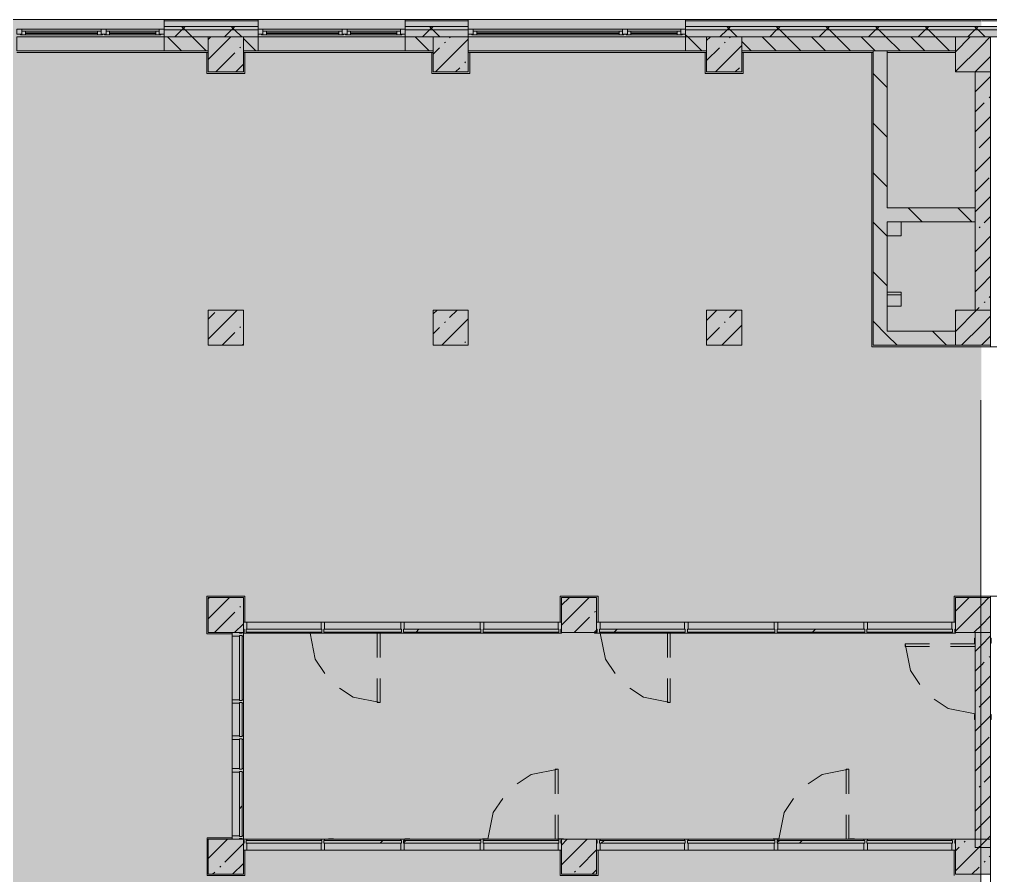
# Model space of a CAD drawing. Header units: millimetres. Extents: x -3817 to 677485, y -22715 to 103890.
# Drawn here: x 24509 to 24618.1, y -19484.7 to -19388.5 of the extents above; entities that cross this region are included whole.
import ezdxf

# ---------------------------------------------------------------- set-up
doc = ezdxf.new("R2010")
doc.units = ezdxf.units.MM
doc.layers.add('PDF _Геометрия', color=7, linetype='Continuous', true_color=0x1d1d1d)
doc.layers.add('PDF _Сплошная заливка', color=7, linetype='Continuous', true_color=0xffffff)

msp = doc.modelspace()

# ---------------------------------------------------------------- hatches: boundary and pattern name
at = {"layer": 'PDF _Сплошная заливка', "true_color": 0xd9d9d9, "transparency": 33554559}
for points in [[(24545.77, -19605.85), (24548.4, -19605.85), (24548.4, -19577.98), (24617.06, -19577.98), (24617.06, -19388.54), (24281.17, -19388.54), (24281.17, -19415.78), (24252.82, -19415.78), (24252.82, -19605.85), (24516.41, -19605.85)], [(24531.09, -19394.43), (24534.15, -19394.43), (24534.15, -19390.49), (24530.21, -19390.49), (24530.21, -19394.43)], [(24555.49, -19394.43), (24559.42, -19394.43), (24559.42, -19390.49), (24555.49, -19390.49), (24555.49, -19393.53)], [(24586.19, -19394.43), (24590.13, -19394.43), (24590.13, -19390.49), (24586.19, -19390.49), (24586.19, -19392.07)], [(24614.92, -19394.43), (24617.06, -19394.43), (24617.06, -19390.49), (24614.15, -19390.49), (24614.15, -19394.43)], [(24604.9, -19412.86), (24606.47, -19412.86), (24606.47, -19392.07), (24604.9, -19392.07), (24604.9, -19408.27)], [(24608.82, -19411.28), (24616.35, -19411.28), (24616.35, -19409.71), (24606.47, -19409.71), (24606.47, -19411.28)], [(24604.9, -19425.14), (24606.47, -19425.14), (24606.47, -19412.86), (24604.9, -19412.86), (24604.9, -19422.1)], [(24542.97, -19457.37), (24542.97, -19457.05), (24534.46, -19457.05), (24534.46, -19457.37), (24538.43, -19457.37)], [(24551.9, -19457.37), (24551.9, -19457.05), (24543.2, -19457.05), (24543.2, -19457.37), (24545.77, -19457.37)], [(24560.84, -19457.37), (24560.84, -19457.05), (24552.14, -19457.05), (24552.14, -19457.37), (24560.45, -19457.37)], [(24569.58, -19457.37), (24569.58, -19457.05), (24561.08, -19457.05), (24561.08, -19457.37), (24567.79, -19457.37)], [(24583.79, -19457.37), (24583.79, -19457.05), (24574.15, -19457.05), (24574.15, -19457.37), (24575.13, -19457.37)], [(24589.82, -19457.37), (24593.87, -19457.37), (24593.87, -19457.05), (24584.03, -19457.05), (24584.03, -19457.37)], [(24613.83, -19457.37), (24613.83, -19457.05), (24604.19, -19457.05), (24604.19, -19457.37), (24611.84, -19457.37)], [(24542.97, -19481.1), (24542.97, -19480.78), (24534.46, -19480.78), (24534.46, -19481.1), (24538.43, -19481.1)], [(24551.9, -19481.1), (24551.9, -19480.78), (24543.2, -19480.78), (24543.2, -19481.1), (24545.77, -19481.1)], [(24560.84, -19481.1), (24560.84, -19480.78), (24552.14, -19480.78), (24552.14, -19481.1), (24560.45, -19481.1)], [(24569.58, -19481.1), (24569.58, -19480.78), (24561.08, -19480.78), (24561.08, -19481.1), (24567.79, -19481.1)], [(24583.79, -19481.1), (24583.79, -19480.78), (24574.15, -19480.78), (24574.15, -19481.1), (24583.51, -19481.1)], [(24593.87, -19481.1), (24593.87, -19480.78), (24584.03, -19480.78), (24584.03, -19481.1), (24589.82, -19481.1)], [(24603.95, -19481.1), (24603.95, -19480.78), (24594.11, -19480.78), (24594.11, -19481.1), (24597.16, -19481.1)], [(24613.83, -19481.1), (24613.83, -19480.78), (24604.19, -19480.78), (24604.19, -19481.1), (24604.5, -19481.1)]]:
    msp.add_hatch(color=254, dxfattribs=at).paths.add_polyline_path(points)
h = msp.add_hatch(color=254, dxfattribs=at)
h.paths.add_polyline_path([(24616.64, -19389.71), (24617.06, -19389.71), (24617.06, -19389.31), (24583.83, -19389.31), (24583.83, -19389.71), (24615.51, -19389.71)], flags=0)
h.paths.add_polyline_path([(24552.34, -19389.71), (24559.42, -19389.71), (24559.42, -19389.31), (24552.34, -19389.31)], flags=0)
h.paths.add_polyline_path([(24499.27, -19389.71), (24508.72, -19389.71), (24508.72, -19389.31), (24499.27, -19389.31)], flags=0)
h.paths.add_polyline_path([(24525.25, -19389.71), (24535.8, -19389.71), (24535.8, -19389.31), (24525.25, -19389.31)], flags=0)
h.paths.add_polyline_path([(24472.37, -19389.71), (24479.58, -19389.71), (24479.58, -19389.31), (24446.12, -19389.31), (24446.12, -19389.71), (24457.69, -19389.71)], flags=0)
h.paths.add_polyline_path([(24370.53, -19389.71), (24382.34, -19389.71), (24382.34, -19389.31), (24370.53, -19389.31)], flags=0)
h.paths.add_polyline_path([(24428.32, -19389.71), (24439.03, -19389.71), (24439.03, -19389.31), (24422.5, -19389.31), (24422.5, -19389.71)], flags=0)
h.paths.add_polyline_path([(24406.75, -19389.71), (24415.41, -19389.71), (24415.41, -19389.31), (24406.75, -19389.31)], flags=0)
h.paths.add_polyline_path([(24282.35, -19389.71), (24302.03, -19389.71), (24302.03, -19389.31), (24282.35, -19389.31)], flags=0)
h.paths.add_polyline_path([(24342.19, -19389.71), (24350.85, -19389.71), (24350.85, -19389.31), (24342.19, -19389.31)], flags=0)
h.paths.add_polyline_path([(24326.44, -19389.71), (24335.1, -19389.71), (24335.1, -19389.31), (24326.44, -19389.31)], flags=0)
h = msp.add_hatch(color=254, dxfattribs=at)
h.paths.add_polyline_path([(24615.51, -19390.49), (24617.06, -19390.49), (24617.06, -19389.71), (24583.83, -19389.71), (24583.83, -19390.49), (24611.84, -19390.49)], flags=0)
h.paths.add_polyline_path([(24559.42, -19390.49), (24559.42, -19389.71), (24552.34, -19389.71), (24552.34, -19390.49)], flags=0)
h.paths.add_polyline_path([(24525.25, -19390.49), (24535.8, -19390.49), (24535.8, -19389.71), (24525.25, -19389.71)], flags=0)
h.paths.add_polyline_path([(24508.72, -19390.49), (24508.72, -19389.71), (24499.27, -19389.71), (24499.27, -19390.49)], flags=0)
h.paths.add_polyline_path([(24422.5, -19390.49), (24439.03, -19390.49), (24439.03, -19389.71), (24422.5, -19389.71)], flags=0)
h.paths.add_polyline_path([(24472.37, -19390.49), (24479.58, -19390.49), (24479.58, -19389.71), (24446.12, -19389.71), (24446.12, -19390.49), (24457.69, -19390.49)], flags=0)
h.paths.add_polyline_path([(24406.75, -19390.49), (24415.41, -19390.49), (24415.41, -19389.71), (24406.75, -19389.71)], flags=0)
h.paths.add_polyline_path([(24370.53, -19390.49), (24382.34, -19390.49), (24382.34, -19389.71), (24370.53, -19389.71)], flags=0)
h.paths.add_polyline_path([(24350.85, -19390.49), (24350.85, -19389.71), (24342.19, -19389.71), (24342.19, -19390.49)], flags=0)
h.paths.add_polyline_path([(24326.44, -19390.49), (24335.1, -19390.49), (24335.1, -19389.71), (24326.44, -19389.71)], flags=0)
h.paths.add_polyline_path([(24296.2, -19390.49), (24302.03, -19390.49), (24302.03, -19389.71), (24283.13, -19389.71), (24283.13, -19390.49), (24287.86, -19390.49)], flags=0)
at = {"layer": 'PDF _Сплошная заливка', "transparency": 33554559}
for points in [[(24684.69, -19389.71), (24685.09, -19389.71), (24685.09, -19389.31), (24617.06, -19389.31), (24617.06, -19389.71), (24663.22, -19389.71)], [(24683.91, -19390.49), (24684.69, -19390.49), (24684.69, -19389.71), (24617.06, -19389.71), (24617.06, -19390.49), (24663.22, -19390.49)]]:
    msp.add_hatch(color=256, dxfattribs=at).paths.add_polyline_path(points)
at = {"layer": 'PDF _Сплошная заливка', "true_color": 0xd9d9d9, "transparency": 33554559}
h = msp.add_hatch(color=254, dxfattribs=at)
h.paths.add_polyline_path([(24586.19, -19392.07), (24586.19, -19390.49), (24583.83, -19390.49), (24583.83, -19392.07)], flags=0)
h.paths.add_polyline_path([(24555.49, -19392.07), (24555.49, -19390.49), (24552.34, -19390.49), (24552.34, -19392.07)], flags=0)
h.paths.add_polyline_path([(24614.15, -19392.07), (24614.15, -19390.49), (24590.13, -19390.49), (24590.13, -19392.07), (24611.84, -19392.07)], flags=0)
h.paths.add_polyline_path([(24530.21, -19392.07), (24530.21, -19390.49), (24525.25, -19390.49), (24525.25, -19392.07)], flags=0)
h.paths.add_polyline_path([(24479.58, -19392.07), (24479.58, -19390.49), (24476.83, -19390.49), (24476.83, -19392.07)], flags=0)
h.paths.add_polyline_path([(24472.1, -19392.07), (24472.1, -19390.49), (24446.12, -19390.49), (24446.12, -19392.07), (24457.69, -19392.07)], flags=0)
h.paths.add_polyline_path([(24535.8, -19392.07), (24535.8, -19390.49), (24534.15, -19390.49), (24534.15, -19392.07)], flags=0)
h.paths.add_polyline_path([(24499.27, -19392.07), (24504.78, -19392.07), (24504.78, -19390.49), (24499.27, -19390.49), (24499.27, -19390.66)], flags=0)
h.paths.add_polyline_path([(24422.5, -19392.07), (24424.66, -19392.07), (24424.66, -19390.51), (24429.39, -19390.51), (24429.39, -19392.07), (24439.03, -19392.07), (24439.03, -19390.49), (24422.5, -19390.49), (24422.5, -19390.66)], flags=0)
h.paths.add_polyline_path([(24406.75, -19392.07), (24415.41, -19392.07), (24415.41, -19390.49), (24406.75, -19390.49), (24406.75, -19390.66)], flags=0)
h.paths.add_polyline_path([(24370.53, -19392.07), (24377.62, -19392.07), (24377.62, -19390.49), (24370.53, -19390.49), (24370.53, -19390.66)], flags=0)
h.paths.add_polyline_path([(24350.85, -19392.07), (24350.85, -19390.49), (24342.19, -19390.49), (24342.19, -19392.07)], flags=0)
h.paths.add_polyline_path([(24326.44, -19392.07), (24330.38, -19392.07), (24330.38, -19390.49), (24326.44, -19390.49), (24326.44, -19390.66)], flags=0)
h.paths.add_polyline_path([(24287.86, -19392.07), (24302.03, -19392.07), (24302.03, -19390.49), (24287.86, -19390.49), (24287.86, -19390.66)], flags=0)
at = {"layer": 'PDF _Сплошная заливка', "true_color": 0xcdcdcd, "transparency": 33554559}
for points in [[(24549.19, -19465.3), (24549.5, -19465.3), (24549.5, -19457.5), (24549.19, -19457.5), (24549.19, -19461.1)], [(24581.79, -19465.3), (24582.1, -19465.3), (24582.1, -19457.5), (24581.79, -19457.5), (24581.79, -19461.1)], [(24616.35, -19459), (24616.35, -19458.68), (24608.48, -19458.68), (24608.48, -19459), (24611.84, -19459)], [(24569.19, -19480.65), (24569.5, -19480.65), (24569.5, -19472.78), (24569.19, -19472.78), (24569.19, -19480.11)], [(24601.86, -19480.65), (24602.18, -19480.65), (24602.18, -19472.78), (24601.86, -19472.78), (24601.86, -19478.71)]]:
    msp.add_hatch(color=254, dxfattribs=at).paths.add_polyline_path(points)

# ---------------------------------------------------------------- linework, layer by layer
at = {"layer": 'PDF _Геометрия', "color": 7, "lineweight": 9}
for points in [[(24685.88, -19388.53), (24583.83, -19388.53), (24559.42, -19388.53), (24552.34, -19388.53), (24535.8, -19388.53), (24525.25, -19388.53), (24508.72, -19388.53), (24499.27, -19388.53), (24479.58, -19388.53), (24446.12, -19388.53), (24439.03, -19388.53), (24422.5, -19388.53), (24415.41, -19388.53), (24406.75, -19388.53), (24382.34, -19388.53), (24370.53, -19388.53), (24350.85, -19388.53), (24342.19, -19388.53)], [(24539.66, -19388.53), (24535.72, -19388.53), (24539.66, -19388.53)], [(24566.51, -19388.53), (24564.15, -19388.53), (24566.51, -19388.53)], [(24685.09, -19435.37), (24685.72, -19435.37), (24685.72, -19434.19), (24685.72, -19434.17), (24685.72, -19390.49), (24685.72, -19389.31), (24685.72, -19388.68), (24617.06, -19388.68)], [(24684.69, -19435.37), (24685.09, -19435.37), (24685.09, -19390.49), (24685.09, -19389.71), (24685.09, -19389.31), (24617.06, -19389.31)], [(24681.94, -19396.99), (24681.94, -19392.46), (24681.94, -19435.37), (24683.91, -19435.37), (24683.91, -19390.49), (24683.91, -19435.37), (24684.69, -19435.37), (24684.69, -19390.49), (24684.69, -19389.71), (24617.06, -19389.71)], [(24617.48, -19390.49), (24617.06, -19390.08)], [(24617.06, -19391.48), (24618.04, -19390.49)], [(24617.06, -19421.2), (24618.08, -19421.2), (24618.08, -19425.14), (24617.06, -19425.14), (24618.08, -19425.14), (24618.08, -19394.43), (24617.06, -19394.43), (24618.08, -19394.43), (24618.08, -19390.49), (24617.06, -19390.49), (24683.91, -19390.49), (24681.94, -19390.49), (24653, -19390.49), (24653, -19392.46), (24681.94, -19392.46), (24679.18, -19392.46)], [(24617.06, -19393.72), (24618.08, -19392.7)], [(24617.06, -19395.97), (24618.08, -19394.94)], [(24618.08, -19394.43), (24618.08, -19399.23)], [(24617.94, -19397.33), (24618.03, -19397.24)], [(24617.06, -19398.21), (24617.38, -19397.9)], [(24617.06, -19400.46), (24618.08, -19399.43)], [(24617.06, -19402.7), (24618.08, -19401.68)], [(24618.08, -19401.6), (24618.08, -19405.53)], [(24617.06, -19404.95), (24618.08, -19403.92)], [(24617.06, -19407.19), (24617.94, -19406.31)], [(24618.08, -19407.9), (24618.08, -19411.83)], [(24617.06, -19409.44), (24618.08, -19408.41)], [(24617.38, -19411.37), (24618.08, -19410.66)], [(24617.06, -19413.93), (24618.08, -19412.9)], [(24618.08, -19414.19), (24618.08, -19418.13)], [(24617.06, -19416.17), (24618.08, -19415.15)], [(24617.06, -19418.42), (24618.08, -19417.39)], [(24617.38, -19420.35), (24617.47, -19420.25)], [(24617.94, -19419.78), (24618.08, -19419.64)], [(24618.08, -19420.49), (24618.08, -19425.3)], [(24617.06, -19422.91), (24618.08, -19421.88)], [(24617.07, -19425.14), (24618.08, -19424.13)], [(24617.06, -19454.34), (24617.91, -19453.48)], [(24617.06, -19481.59), (24618.08, -19481.59), (24618.08, -19457.42), (24617.06, -19457.42), (24618.08, -19457.42), (24618.08, -19453.48), (24617.06, -19453.48)], [(24618.08, -19453.33), (24618.08, -19457.42)], [(24617.06, -19456.58), (24618.08, -19455.56)], [(24617.06, -19458.83), (24618.08, -19457.8)], [(24617.94, -19460.19), (24618.03, -19460.1)], [(24617.06, -19461.07), (24617.38, -19460.76)], [(24617.06, -19463.32), (24618.08, -19462.29)], [(24617.06, -19465.56), (24618.08, -19464.54)], [(24617.06, -19467.81), (24618.08, -19466.78)], [(24617.06, -19470.05), (24617.94, -19469.17)], [(24617.06, -19472.3), (24618.08, -19471.27)], [(24617.38, -19474.23), (24618.08, -19473.52)], [(24617.06, -19476.79), (24618.08, -19475.76)], [(24617.06, -19479.03), (24618.08, -19478.01)], [(24618.08, -19480.25), (24617.06, -19481.28), (24617.69, -19480.65)], [(24617.06, -19484.59), (24618.08, -19484.59), (24618.08, -19480.65), (24617.06, -19480.65)], [(24617.94, -19482.64), (24618.08, -19482.5)], [(24618.08, -19481.59), (24618.08, -19484.59), (24618.08, -19488.13)], [(24617.38, -19483.21), (24617.47, -19483.11)]]:
    msp.add_lwpolyline(points, dxfattribs=at)
at = {"layer": 'PDF _Геометрия', "color": 8, "lineweight": 9, "true_color": 0x737373}
for points in [[(24508.72, -19390.49), (24525.25, -19390.49), (24525.25, -19388.54), (24525.25, -19390.49), (24508.72, -19390.49)], [(24525.25, -19392.07), (24508.72, -19392.07), (24508.72, -19390.49), (24525.25, -19390.49), (24535.8, -19390.49), (24535.8, -19388.54), (24535.8, -19390.49), (24552.34, -19390.49), (24552.34, -19388.54), (24552.34, -19390.49), (24535.8, -19390.49), (24535.8, -19392.07), (24534.15, -19392.07), (24534.15, -19390.49), (24535.8, -19390.49), (24552.34, -19390.49), (24559.42, -19390.49), (24559.42, -19388.54), (24559.42, -19390.49), (24583.83, -19390.49), (24583.83, -19388.54), (24583.83, -19390.49), (24559.42, -19390.49)], [(24535.8, -19388.68), (24525.25, -19388.68)], [(24559.42, -19388.68), (24552.34, -19388.68)], [(24617.01, -19388.68), (24583.83, -19388.68)], [(24525.25, -19389.63), (24508.72, -19389.63)], [(24535.8, -19389.31), (24525.25, -19389.31)], [(24535.8, -19389.71), (24525.25, -19389.71)], [(24526.45, -19390.49), (24527.24, -19389.71), (24527.63, -19389.31)], [(24529.97, -19392.07), (24528.39, -19390.49), (24527.61, -19389.71), (24527.21, -19389.31)], [(24532.02, -19390.49), (24532.8, -19389.71), (24533.2, -19389.31)], [(24533.96, -19390.49), (24533.17, -19389.71), (24532.78, -19389.31)], [(24552.34, -19389.63), (24535.8, -19389.63)], [(24559.42, -19389.31), (24552.34, -19389.31)], [(24559.42, -19389.71), (24552.34, -19389.71)], [(24554.29, -19390.49), (24555.07, -19389.71), (24555.47, -19389.31)], [(24556.23, -19390.49), (24555.45, -19389.71), (24555.05, -19389.31)], [(24583.83, -19389.63), (24559.42, -19389.63)], [(24617.06, -19389.31), (24583.83, -19389.31)], [(24617.06, -19389.71), (24583.83, -19389.71)], [(24587.69, -19390.49), (24588.48, -19389.71), (24588.87, -19389.31)], [(24589.64, -19390.49), (24588.85, -19389.71), (24588.46, -19389.31)], [(24593.29, -19390.47), (24594.05, -19389.71), (24594.44, -19389.31)], [(24596.78, -19392.07), (24595.21, -19390.49), (24594.42, -19389.71), (24594.02, -19389.31)], [(24598.83, -19390.49), (24599.61, -19389.71), (24600.01, -19389.31)], [(24602.35, -19392.07), (24600.77, -19390.49), (24599.99, -19389.71), (24599.59, -19389.31)], [(24604.39, -19390.49), (24605.18, -19389.71), (24605.58, -19389.31)], [(24607.92, -19392.07), (24606.34, -19390.49), (24605.55, -19389.71), (24605.16, -19389.31)], [(24609.96, -19390.49), (24610.75, -19389.71), (24611.14, -19389.31)], [(24613.48, -19392.07), (24611.91, -19390.49), (24611.12, -19389.71), (24610.73, -19389.31)], [(24615.53, -19390.49), (24616.32, -19389.71), (24616.71, -19389.31)], [(24616.65, -19389.67), (24616.29, -19389.31)], [(24617.06, -19390.08), (24616.69, -19389.71)], [(24508.72, -19390.18), (24509.27, -19390.18)], [(24518.32, -19390.26), (24509.11, -19390.26)], [(24509.66, -19390.26), (24509.66, -19389.86)], [(24509.66, -19390.02), (24517.77, -19390.02)], [(24517.77, -19390.1), (24509.66, -19390.1)], [(24517.77, -19390.26), (24517.77, -19389.86)], [(24518.17, -19390.18), (24518.72, -19390.18)], [(24524.86, -19390.26), (24518.56, -19390.26)], [(24519.11, -19390.26), (24519.11, -19389.86)], [(24519.11, -19390.02), (24524.31, -19390.02)], [(24524.31, -19390.1), (24519.11, -19390.1)], [(24524.31, -19390.26), (24524.31, -19389.86)], [(24524.7, -19390.18), (24525.25, -19390.18)], [(24527.19, -19392.07), (24525.61, -19390.49)], [(24530.21, -19393.02), (24532.73, -19390.49)], [(24530.21, -19390.77), (24530.49, -19390.49)], [(24535.54, -19392.07), (24534.15, -19390.68)], [(24535.8, -19390.18), (24536.35, -19390.18)], [(24545.41, -19390.26), (24536.2, -19390.26)], [(24536.75, -19390.26), (24536.75, -19389.86)], [(24536.75, -19390.02), (24544.86, -19390.02)], [(24544.86, -19390.1), (24536.75, -19390.1)], [(24544.86, -19390.26), (24544.86, -19389.86)], [(24545.25, -19390.18), (24545.77, -19390.18)], [(24551.94, -19390.26), (24545.64, -19390.26)], [(24546.2, -19390.26), (24546.2, -19389.86)], [(24546.2, -19390.02), (24551.39, -19390.02)], [(24551.39, -19390.1), (24546.2, -19390.1)], [(24551.39, -19390.26), (24551.39, -19389.86)], [(24551.79, -19390.18), (24552.34, -19390.18)], [(24555.02, -19392.07), (24553.45, -19390.49)], [(24555.74, -19394.43), (24559.42, -19390.74)], [(24557.32, -19390.6), (24557.43, -19390.49)], [(24559.42, -19390.18), (24559.97, -19390.18)], [(24583.83, -19392.07), (24559.42, -19392.07), (24559.42, -19390.49), (24583.83, -19390.49), (24617.06, -19390.49), (24614.15, -19390.49), (24614.15, -19392.07), (24614.15, -19394.43), (24617.06, -19394.43), (24616.35, -19394.43), (24616.35, -19421.2)], [(24576.9, -19390.26), (24559.82, -19390.26)], [(24560.37, -19390.26), (24560.37, -19389.86)], [(24560.37, -19390.02), (24576.35, -19390.02)], [(24576.35, -19390.1), (24560.37, -19390.1)], [(24576.35, -19390.26), (24576.35, -19389.86)], [(24576.75, -19390.18), (24577.3, -19390.18)], [(24583.44, -19390.26), (24577.14, -19390.26)], [(24577.69, -19390.26), (24577.69, -19389.86)], [(24577.69, -19390.02), (24582.89, -19390.02)], [(24582.89, -19390.1), (24577.69, -19390.1)], [(24582.89, -19390.26), (24582.89, -19389.86)], [(24583.28, -19390.18), (24583.83, -19390.18)], [(24585.65, -19392.07), (24584.07, -19390.49), (24583.83, -19390.26)], [(24586.19, -19390.91), (24586.61, -19390.49)], [(24588.75, -19390.6), (24588.86, -19390.49)], [(24594, -19392.07), (24592.46, -19390.53)], [(24599.56, -19392.07), (24597.99, -19390.49)], [(24605.13, -19392.07), (24603.56, -19390.49)], [(24610.7, -19392.07), (24609.12, -19390.49)], [(24614.15, -19392.15), (24615.8, -19390.49)], [(24533.75, -19391.72), (24533.84, -19391.63)], [(24555.49, -19392.44), (24556.2, -19391.72)], [(24556.76, -19391.16), (24556.86, -19391.07)], [(24586.19, -19393.16), (24587.63, -19391.72)], [(24587.17, -19394.43), (24590.13, -19391.47)], [(24588.19, -19391.16), (24588.29, -19391.07)], [(24591.21, -19392.07), (24590.13, -19390.99)], [(24614.15, -19394.39), (24617.06, -19391.48)], [(24530.05, -19392.23), (24530.21, -19392.23), (24508.88, -19392.23), (24508.87, -19392.23), (24508.72, -19392.23)], [(24531.04, -19394.43), (24533.19, -19392.28)], [(24555.33, -19392.23), (24555.49, -19392.23), (24534.31, -19392.23), (24534.31, -19392.23), (24534.15, -19392.23), (24534.31, -19392.23)], [(24552.34, -19392.07), (24535.8, -19392.07)], [(24586.04, -19392.23), (24586.19, -19392.23), (24559.59, -19392.23), (24559.58, -19392.23), (24559.42, -19392.23), (24559.58, -19392.23)], [(24604.9, -19392.23), (24604.74, -19392.23), (24590.3, -19392.23), (24590.29, -19392.23), (24590.13, -19392.23), (24590.29, -19392.23)], [(24606.47, -19392.07), (24604.9, -19392.07)], [(24606.47, -19392.23), (24614.15, -19392.23), (24606.47, -19392.23)], [(24533.29, -19394.43), (24534.15, -19393.57)], [(24557.98, -19394.43), (24558.45, -19393.97)], [(24559.01, -19393.41), (24559.1, -19393.31)], [(24589.41, -19394.43), (24589.88, -19393.97)], [(24616.35, -19394.43), (24617.06, -19393.72)], [(24606.47, -19396.19), (24604.9, -19394.62)], [(24616.35, -19396.68), (24617.06, -19395.97)], [(24616.35, -19398.92), (24617.06, -19398.21)], [(24606.47, -19401.76), (24604.9, -19400.18)], [(24616.35, -19401.17), (24617.06, -19400.46)], [(24616.82, -19402.95), (24617.06, -19402.7)], [(24616.35, -19405.66), (24617.06, -19404.95)], [(24606.47, -19407.33), (24604.9, -19405.75)], [(24616.35, -19407.9), (24617.06, -19407.19)], [(24610.42, -19411.28), (24608.85, -19409.71)], [(24615.99, -19411.28), (24614.42, -19409.71)], [(24616.35, -19410.15), (24617.06, -19409.44)], [(24606.47, -19412.89), (24606.43, -19412.86), (24604.9, -19411.32)], [(24608.04, -19412.86), (24608.04, -19411.28)], [(24616.82, -19411.93), (24616.91, -19411.83)], [(24616.35, -19414.64), (24617.06, -19413.93)], [(24606.47, -19418.46), (24604.9, -19416.89)], [(24616.35, -19416.88), (24617.06, -19416.17)], [(24616.35, -19419.13), (24617.06, -19418.42)], [(24608.04, -19419.47), (24606.47, -19419.47)], [(24530.21, -19424.45), (24533.46, -19421.2)], [(24555.49, -19421.62), (24555.91, -19421.2)], [(24557.32, -19422.03), (24558.15, -19421.2)], [(24586.19, -19422.34), (24587.34, -19421.2)], [(24588.75, -19422.03), (24589.58, -19421.2)], [(24614.15, -19423.58), (24616.52, -19421.2), (24616.82, -19420.91)], [(24614.15, -19421.33), (24614.27, -19421.2)], [(24617.06, -19421.2), (24614.15, -19421.2), (24614.15, -19425.14), (24617.06, -19425.14), (24616.35, -19425.14)], [(24530.21, -19422.2), (24530.94, -19421.47)], [(24556.46, -19425.14), (24559.42, -19422.17)], [(24556.76, -19422.59), (24556.86, -19422.5)], [(24588.19, -19422.59), (24588.29, -19422.5)], [(24607.58, -19425.14), (24606.47, -19424.03), (24604.9, -19422.45)], [(24533.75, -19423.15), (24533.84, -19423.06)], [(24555.49, -19423.87), (24556.2, -19423.15)], [(24586.19, -19424.59), (24587.63, -19423.15)], [(24587.89, -19425.14), (24590.13, -19422.9)], [(24613.15, -19425.14), (24611.57, -19423.56)], [(24614.83, -19425.14), (24617.06, -19422.91)], [(24531.76, -19425.14), (24533.19, -19423.71)], [(24534.01, -19425.14), (24534.15, -19425)], [(24559.01, -19424.84), (24559.1, -19424.74)], [(24530.21, -19455.88), (24532.6, -19453.48)], [(24530.21, -19453.63), (24530.36, -19453.48)], [(24569.9, -19456.6), (24573.01, -19453.48)], [(24569.9, -19454.36), (24570.77, -19453.48)], [(24614.15, -19455.01), (24615.67, -19453.48)], [(24617.06, -19453.48), (24614.15, -19453.48), (24614.15, -19457.42), (24617.06, -19457.42), (24616.35, -19457.42), (24616.35, -19481.59), (24617.06, -19481.59)], [(24530.91, -19457.42), (24533.19, -19455.14)], [(24533.75, -19454.58), (24533.84, -19454.49)], [(24573.6, -19455.14), (24573.69, -19455.05)], [(24614.15, -19457.25), (24617.06, -19454.34)], [(24542.89, -19456.26), (24534.54, -19456.26)], [(24551.83, -19456.26), (24543.28, -19456.26)], [(24560.76, -19456.26), (24552.22, -19456.26)], [(24569.5, -19456.26), (24561.16, -19456.26)], [(24571.32, -19457.42), (24573.04, -19455.7)], [(24583.71, -19456.26), (24574.23, -19456.26)], [(24593.79, -19456.26), (24584.11, -19456.26)], [(24603.87, -19456.26), (24594.19, -19456.26)], [(24613.75, -19456.26), (24604.26, -19456.26)], [(24533.16, -19457.42), (24534.15, -19456.43)], [(24534.54, -19457.37), (24534.54, -19457.5), (24534.54, -19457.37)], [(24542.89, -19457.37), (24534.54, -19457.37)], [(24542.89, -19457.37), (24542.89, -19457.5), (24542.89, -19457.37)], [(24543.28, -19457.37), (24543.28, -19457.5), (24543.28, -19457.37)], [(24551.83, -19457.37), (24543.28, -19457.37)], [(24551.83, -19457.37), (24551.83, -19457.5), (24551.83, -19457.37)], [(24552.22, -19457.37), (24552.22, -19457.5), (24552.22, -19457.37)], [(24560.76, -19457.37), (24552.22, -19457.37)], [(24553.55, -19457.37), (24553.86, -19457.05)], [(24560.76, -19457.37), (24560.76, -19457.5), (24560.76, -19457.37)], [(24561.16, -19457.37), (24561.16, -19457.5), (24561.16, -19457.37)], [(24569.5, -19457.37), (24561.16, -19457.37)], [(24569.5, -19457.37), (24569.5, -19457.5), (24569.5, -19457.37)], [(24573.88, -19457.42), (24569.85, -19457.42)], [(24573.57, -19457.42), (24573.83, -19457.15)], [(24574.23, -19457.37), (24574.23, -19457.5), (24574.23, -19457.37)], [(24583.71, -19457.37), (24574.23, -19457.37)], [(24575.82, -19457.37), (24576.13, -19457.05)], [(24583.71, -19457.37), (24583.71, -19457.5), (24583.71, -19457.37)], [(24584.11, -19457.37), (24584.11, -19457.5), (24584.11, -19457.37)], [(24593.79, -19457.37), (24584.11, -19457.37)], [(24593.79, -19457.37), (24593.79, -19457.5), (24593.79, -19457.37)], [(24594.19, -19457.37), (24594.19, -19457.5), (24594.19, -19457.37)], [(24603.87, -19457.37), (24594.19, -19457.37)], [(24598.09, -19457.37), (24598.41, -19457.05)], [(24603.87, -19457.37), (24603.87, -19457.5), (24603.87, -19457.37)], [(24604.26, -19457.37), (24604.26, -19457.5), (24604.26, -19457.37)], [(24613.75, -19457.37), (24604.26, -19457.37)], [(24613.75, -19457.37), (24613.75, -19457.5), (24613.75, -19457.37)], [(24616.25, -19457.39), (24617.06, -19456.58)], [(24532.91, -19464.97), (24532.91, -19457.82)], [(24534.02, -19457.82), (24534.15, -19457.82), (24534.02, -19457.82)], [(24534.02, -19464.97), (24534.15, -19464.97), (24534.02, -19464.97), (24534.02, -19457.82)], [(24616.35, -19459.54), (24617.06, -19458.83)], [(24616.35, -19461.78), (24617.03, -19461.1)], [(24616.35, -19464.03), (24617.06, -19463.32)], [(24532.91, -19469.04), (24532.91, -19465.36)], [(24534.02, -19465.36), (24534.15, -19465.36), (24534.02, -19465.36)], [(24534.02, -19469.04), (24534.15, -19469.04), (24534.02, -19469.04), (24534.02, -19465.36)], [(24616.82, -19465.81), (24617.06, -19465.56)], [(24616.35, -19468.52), (24617.06, -19467.81)], [(24532.91, -19472.71), (24532.91, -19469.43)], [(24534.02, -19469.43), (24534.15, -19469.43), (24534.02, -19469.43)], [(24534.02, -19472.71), (24534.15, -19472.71), (24534.02, -19472.71), (24534.02, -19469.43)], [(24616.35, -19470.76), (24617.06, -19470.05)], [(24616.35, -19473.01), (24617.06, -19472.3)], [(24532.91, -19480.26), (24532.91, -19473.1)], [(24534.02, -19473.1), (24534.15, -19473.1), (24534.02, -19473.1)], [(24534.02, -19480.26), (24534.15, -19480.26), (24534.02, -19480.26), (24534.02, -19473.1)], [(24616.82, -19474.79), (24616.91, -19474.69)], [(24533.7, -19477.22), (24534.02, -19476.9)], [(24616.35, -19477.5), (24617.06, -19476.79)], [(24616.35, -19479.74), (24617.06, -19479.03)], [(24530.21, -19482.82), (24532.38, -19480.65)], [(24532.07, -19483.21), (24534.15, -19481.12)], [(24534.15, -19480.65), (24536.67, -19480.65)], [(24534.54, -19480.78), (24534.54, -19480.65), (24534.54, -19480.78)], [(24542.89, -19480.78), (24542.89, -19480.65), (24542.89, -19480.78), (24534.54, -19480.78)], [(24545.49, -19480.65), (24542.18, -19480.65), (24541.55, -19480.65), (24539.03, -19480.65)], [(24543.28, -19480.78), (24543.28, -19480.65), (24543.28, -19480.78)], [(24551.83, -19480.78), (24551.83, -19480.65), (24551.83, -19480.78), (24543.28, -19480.78)], [(24547.1, -19480.65), (24544.27, -19480.65)], [(24547.85, -19480.65), (24551.79, -19480.65)], [(24552.3, -19480.65), (24549.46, -19480.65)], [(24549.5, -19481.1), (24549.82, -19480.78)], [(24552.14, -19481.05), (24552.4, -19480.78)], [(24552.22, -19480.78), (24552.22, -19480.65), (24552.22, -19480.78)], [(24560.76, -19480.78), (24560.76, -19480.65), (24560.76, -19480.78), (24552.22, -19480.78)], [(24554.15, -19480.65), (24558.09, -19480.65)], [(24560.45, -19480.65), (24564.38, -19480.65)], [(24561.16, -19480.78), (24561.16, -19480.65), (24561.16, -19480.78)], [(24569.5, -19480.78), (24569.5, -19480.65), (24569.5, -19480.78), (24561.16, -19480.78)], [(24567.79, -19480.65), (24561.55, -19480.65)], [(24566.75, -19480.65), (24570.68, -19480.65)], [(24569.9, -19483.54), (24572.79, -19480.65)], [(24569.9, -19481.3), (24570.54, -19480.65)], [(24573.05, -19480.65), (24576.98, -19480.65)], [(24574.23, -19480.78), (24574.23, -19480.65), (24574.23, -19480.78)], [(24583.71, -19480.78), (24583.71, -19480.65), (24583.71, -19480.78), (24574.23, -19480.78)], [(24574.36, -19481.1), (24574.67, -19480.78)], [(24579.34, -19480.65), (24583.28, -19480.65)], [(24584.11, -19480.78), (24584.11, -19480.65), (24584.11, -19480.78)], [(24593.79, -19480.78), (24593.79, -19480.65), (24593.79, -19480.78), (24584.11, -19480.78)], [(24585.64, -19480.65), (24589.58, -19480.65)], [(24591.94, -19480.65), (24595.88, -19480.65)], [(24594.11, -19481.03), (24594.36, -19480.78)], [(24594.19, -19480.78), (24594.19, -19480.65), (24594.19, -19480.78)], [(24603.87, -19480.78), (24603.87, -19480.65), (24603.87, -19480.78), (24594.19, -19480.78)], [(24597.16, -19480.65), (24594.23, -19480.65)], [(24596.63, -19481.1), (24596.94, -19480.78)], [(24598.24, -19480.65), (24602.18, -19480.65)], [(24604.26, -19480.78), (24604.26, -19480.65), (24604.26, -19480.78)], [(24613.75, -19480.78), (24613.75, -19480.65), (24613.75, -19480.78), (24604.26, -19480.78)], [(24604.54, -19480.65), (24608.48, -19480.65)], [(24610.84, -19480.65), (24614.15, -19480.65)], [(24617.06, -19480.65), (24614.15, -19480.65), (24614.15, -19484.59), (24617.06, -19484.59)], [(24614.15, -19484.19), (24617.06, -19481.28), (24616.74, -19481.59)], [(24615.13, -19480.96), (24615.23, -19480.87)], [(24542.89, -19481.89), (24534.54, -19481.89)], [(24551.83, -19481.89), (24543.28, -19481.89)], [(24560.76, -19481.89), (24552.22, -19481.89)], [(24569.5, -19481.89), (24561.16, -19481.89)], [(24571.92, -19483.77), (24573.83, -19481.85)], [(24583.71, -19481.89), (24574.23, -19481.89)], [(24593.79, -19481.89), (24584.11, -19481.89)], [(24603.87, -19481.89), (24594.19, -19481.89)], [(24613.75, -19481.89), (24604.26, -19481.89)], [(24614.15, -19481.95), (24614.57, -19481.52)], [(24532.93, -19484.59), (24534.15, -19483.37)], [(24530.69, -19484.59), (24530.94, -19484.33)], [(24531.51, -19483.77), (24531.6, -19483.67)], [(24571.35, -19484.33), (24571.45, -19484.23)], [(24573.34, -19484.59), (24573.83, -19484.09)], [(24616, -19484.59), (24616.82, -19483.77)]]:
    msp.add_lwpolyline(points, dxfattribs=at)
at = {"layer": 'PDF _Геометрия', "color": 7, "lineweight": 9}
for points in [[(24545.96, -19388.53), (24542.02, -19388.53)], [(24552.26, -19388.53), (24548.32, -19388.53)], [(24572.81, -19388.53), (24568.87, -19388.53)], [(24579.11, -19388.53), (24575.17, -19388.53)], [(24583.83, -19388.53), (24581.47, -19388.53)]]:
    msp.add_lwpolyline(points, close=True, dxfattribs=at)
at = {"layer": 'PDF _Геометрия', "color": 8, "lineweight": 9, "true_color": 0x737373}
for points in [[(24509.27, -19389.63), (24509.27, -19390.18), (24508.72, -19390.18), (24508.72, -19389.63)], [(24518.72, -19389.63), (24518.72, -19390.18), (24518.17, -19390.18), (24518.17, -19389.63)], [(24525.25, -19389.63), (24525.25, -19390.18), (24524.7, -19390.18), (24524.7, -19389.63)], [(24536.35, -19389.63), (24536.35, -19390.18), (24535.8, -19390.18), (24535.8, -19389.63)], [(24545.8, -19389.63), (24545.8, -19390.18), (24545.25, -19390.18), (24545.25, -19389.63)], [(24552.34, -19389.63), (24552.34, -19390.18), (24551.79, -19390.18), (24551.79, -19389.63)], [(24559.97, -19389.63), (24559.97, -19390.18), (24559.42, -19390.18), (24559.42, -19389.63)], [(24577.3, -19389.63), (24577.3, -19390.18), (24576.75, -19390.18), (24576.75, -19389.63)], [(24583.83, -19389.63), (24583.83, -19390.18), (24583.28, -19390.18), (24583.28, -19389.63)], [(24509.11, -19390.26), (24518.32, -19390.26), (24518.32, -19390.18), (24518.17, -19390.18), (24518.17, -19389.86), (24509.27, -19389.86), (24509.27, -19390.18), (24509.11, -19390.18)], [(24518.56, -19390.26), (24524.86, -19390.26), (24524.86, -19390.18), (24524.7, -19390.18), (24524.7, -19389.86), (24518.72, -19389.86), (24518.72, -19390.18), (24518.56, -19390.18)], [(24530.21, -19390.49), (24525.25, -19390.49), (24525.25, -19392.07), (24530.21, -19392.07)], [(24534.15, -19394.43), (24534.15, -19392.07), (24534.15, -19390.49), (24530.21, -19390.49), (24530.21, -19392.07), (24530.21, -19394.43)], [(24536.2, -19390.26), (24545.41, -19390.26), (24545.41, -19390.18), (24545.25, -19390.18), (24545.25, -19389.86), (24536.35, -19389.86), (24536.35, -19390.18), (24536.2, -19390.18)], [(24545.64, -19390.26), (24551.94, -19390.26), (24551.94, -19390.18), (24551.79, -19390.18), (24551.79, -19389.86), (24545.8, -19389.86), (24545.8, -19390.18), (24545.64, -19390.18)], [(24555.49, -19390.49), (24552.34, -19390.49), (24552.34, -19392.07), (24555.49, -19392.07)], [(24559.42, -19394.43), (24559.42, -19390.49), (24555.49, -19390.49), (24555.49, -19392.07), (24555.49, -19394.43)], [(24559.82, -19390.26), (24576.9, -19390.26), (24576.9, -19390.18), (24576.75, -19390.18), (24576.75, -19389.86), (24559.97, -19389.86), (24559.97, -19390.18), (24559.82, -19390.18)], [(24577.14, -19390.26), (24583.44, -19390.26), (24583.44, -19390.18), (24583.28, -19390.18), (24583.28, -19389.86), (24577.3, -19389.86), (24577.3, -19390.18), (24577.14, -19390.18)], [(24586.19, -19390.49), (24583.83, -19390.49), (24583.83, -19392.07), (24586.19, -19392.07)], [(24590.13, -19392.07), (24604.9, -19392.07), (24604.9, -19412.86), (24604.9, -19425.14), (24606.47, -19425.14), (24614.15, -19425.14), (24614.15, -19423.56), (24606.47, -19423.56), (24606.47, -19412.86), (24606.47, -19411.28), (24616.35, -19411.28), (24616.35, -19409.71), (24606.47, -19409.71), (24606.47, -19392.07), (24614.15, -19392.07), (24614.15, -19390.49), (24590.13, -19390.49), (24590.13, -19390.66), (24590.13, -19390.49), (24586.19, -19390.49), (24586.19, -19392.07), (24586.19, -19394.43), (24590.13, -19394.43), (24590.13, -19392.07), (24590.13, -19390.72)], [(24534.15, -19421.2), (24530.21, -19421.2), (24530.21, -19425.14), (24534.15, -19425.14)], [(24559.42, -19421.2), (24555.49, -19421.2), (24555.49, -19425.14), (24559.42, -19425.14)], [(24590.13, -19421.2), (24586.19, -19421.2), (24586.19, -19425.14), (24590.13, -19425.14)], [(24534.15, -19453.48), (24530.21, -19453.48), (24530.21, -19457.42), (24534.15, -19457.42)], [(24573.83, -19453.48), (24569.9, -19453.48), (24569.9, -19457.42), (24573.83, -19457.42)], [(24534.46, -19457.37), (24534.46, -19457.05), (24534.54, -19457.05), (24534.54, -19456.26), (24534.15, -19456.26), (24534.15, -19457.05), (24534.23, -19457.05), (24534.23, -19457.37), (24534.15, -19457.37), (24534.15, -19457.5), (24534.54, -19457.5), (24534.54, -19457.37)], [(24534.54, -19456.26), (24542.89, -19456.26), (24542.89, -19457.05), (24534.54, -19457.05)], [(24543.28, -19457.37), (24543.2, -19457.37), (24543.2, -19457.05), (24543.28, -19457.05), (24543.28, -19456.26), (24542.89, -19456.26), (24542.89, -19457.05), (24542.97, -19457.05), (24542.97, -19457.37), (24542.89, -19457.37), (24542.89, -19457.5), (24543.28, -19457.5)], [(24543.28, -19456.26), (24551.83, -19456.26), (24551.83, -19457.05), (24543.28, -19457.05)], [(24552.22, -19457.37), (24552.14, -19457.37), (24552.14, -19457.05), (24552.22, -19457.05), (24552.22, -19456.26), (24551.83, -19456.26), (24551.83, -19457.05), (24551.9, -19457.05), (24551.9, -19457.37), (24551.83, -19457.37), (24551.83, -19457.5), (24552.22, -19457.5)], [(24552.22, -19456.26), (24560.76, -19456.26), (24560.76, -19457.05), (24552.22, -19457.05)], [(24561.16, -19457.37), (24561.08, -19457.37), (24561.08, -19457.05), (24561.16, -19457.05), (24561.16, -19456.26), (24560.76, -19456.26), (24560.76, -19457.05), (24560.84, -19457.05), (24560.84, -19457.37), (24560.76, -19457.37), (24560.76, -19457.5), (24561.16, -19457.5)], [(24561.16, -19456.26), (24569.5, -19456.26), (24569.5, -19457.05), (24561.16, -19457.05)], [(24569.9, -19457.37), (24569.82, -19457.37), (24569.82, -19457.05), (24569.9, -19457.05), (24569.9, -19456.26), (24569.5, -19456.26), (24569.5, -19457.05), (24569.58, -19457.05), (24569.58, -19457.37), (24569.5, -19457.37), (24569.5, -19457.5), (24569.9, -19457.5)], [(24574.15, -19457.37), (24574.15, -19457.05), (24574.23, -19457.05), (24574.23, -19456.26), (24573.83, -19456.26), (24573.83, -19457.05), (24573.91, -19457.05), (24573.91, -19457.37), (24573.83, -19457.37), (24573.83, -19457.5), (24574.23, -19457.5), (24574.23, -19457.37)], [(24574.23, -19456.26), (24583.71, -19456.26), (24583.71, -19457.05), (24574.23, -19457.05)], [(24584.11, -19457.37), (24584.03, -19457.37), (24584.03, -19457.05), (24584.11, -19457.05), (24584.11, -19456.26), (24583.71, -19456.26), (24583.71, -19457.05), (24583.79, -19457.05), (24583.79, -19457.37), (24583.71, -19457.37), (24583.71, -19457.5), (24584.11, -19457.5)], [(24584.11, -19456.26), (24593.79, -19456.26), (24593.79, -19457.05), (24584.11, -19457.05)], [(24594.19, -19457.37), (24594.11, -19457.37), (24594.11, -19457.05), (24594.19, -19457.05), (24594.19, -19456.26), (24593.79, -19456.26), (24593.79, -19457.05), (24593.87, -19457.05), (24593.87, -19457.37), (24593.79, -19457.37), (24593.79, -19457.5), (24594.19, -19457.5)], [(24594.19, -19456.26), (24603.87, -19456.26), (24603.87, -19457.05), (24594.19, -19457.05)], [(24604.26, -19457.37), (24604.19, -19457.37), (24604.19, -19457.05), (24604.26, -19457.05), (24604.26, -19456.26), (24603.87, -19456.26), (24603.87, -19457.05), (24603.95, -19457.05), (24603.95, -19457.37), (24603.87, -19457.37), (24603.87, -19457.5), (24604.26, -19457.5)], [(24604.26, -19456.26), (24613.75, -19456.26), (24613.75, -19457.05), (24604.26, -19457.05)], [(24614.15, -19457.37), (24614.07, -19457.37), (24614.07, -19457.05), (24614.15, -19457.05), (24614.15, -19456.26), (24613.75, -19456.26), (24613.75, -19457.05), (24613.83, -19457.05), (24613.83, -19457.37), (24613.75, -19457.37), (24613.75, -19457.5), (24614.15, -19457.5)], [(24534.02, -19457.74), (24534.02, -19457.82), (24534.15, -19457.82), (24534.15, -19457.42), (24534.02, -19457.42), (24534.02, -19457.5), (24533.7, -19457.5), (24533.7, -19457.42), (24532.91, -19457.42), (24532.91, -19457.82), (24533.7, -19457.82), (24533.7, -19457.74)], [(24534.46, -19457.37), (24542.97, -19457.37), (24542.97, -19457.05), (24534.46, -19457.05)], [(24543.2, -19457.37), (24551.9, -19457.37), (24551.9, -19457.05), (24543.2, -19457.05)], [(24552.14, -19457.37), (24560.84, -19457.37), (24560.84, -19457.05), (24552.14, -19457.05)], [(24561.08, -19457.37), (24569.58, -19457.37), (24569.58, -19457.05), (24561.08, -19457.05)], [(24574.15, -19457.37), (24583.79, -19457.37), (24583.79, -19457.05), (24574.15, -19457.05)], [(24584.03, -19457.37), (24593.87, -19457.37), (24593.87, -19457.05), (24584.03, -19457.05)], [(24594.11, -19457.37), (24603.95, -19457.37), (24603.95, -19457.05), (24594.11, -19457.05)], [(24604.19, -19457.37), (24613.83, -19457.37), (24613.83, -19457.05), (24604.19, -19457.05)], [(24533.7, -19457.82), (24533.7, -19464.97), (24532.91, -19464.97), (24532.91, -19457.82)], [(24533.7, -19457.74), (24533.7, -19465.05), (24534.02, -19465.05), (24534.02, -19457.74)], [(24534.15, -19457.82), (24534.15, -19464.97)], [(24534.54, -19457.5), (24542.89, -19457.5)], [(24543.28, -19457.5), (24551.83, -19457.5)], [(24552.22, -19457.5), (24560.76, -19457.5)], [(24561.16, -19457.5), (24569.5, -19457.5)], [(24574.23, -19457.5), (24583.71, -19457.5)], [(24584.11, -19457.5), (24593.79, -19457.5)], [(24594.19, -19457.5), (24603.87, -19457.5)], [(24604.26, -19457.5), (24613.75, -19457.5)], [(24533.7, -19465.28), (24534.02, -19465.28), (24534.02, -19465.36), (24534.15, -19465.36), (24534.15, -19464.97), (24534.02, -19464.97), (24534.02, -19465.05), (24533.7, -19465.05), (24533.7, -19464.97), (24532.91, -19464.97), (24532.91, -19465.36), (24533.7, -19465.36)], [(24533.7, -19465.36), (24533.7, -19469.04), (24532.91, -19469.04), (24532.91, -19465.36)], [(24533.7, -19465.28), (24533.7, -19469.11), (24534.02, -19469.11), (24534.02, -19465.28)], [(24534.15, -19465.36), (24534.15, -19469.04)], [(24533.7, -19469.35), (24534.02, -19469.35), (24534.02, -19469.43), (24534.15, -19469.43), (24534.15, -19469.04), (24534.02, -19469.04), (24534.02, -19469.11), (24533.7, -19469.11), (24533.7, -19469.04), (24532.91, -19469.04), (24532.91, -19469.43), (24533.7, -19469.43)], [(24533.7, -19469.43), (24533.7, -19472.71), (24532.91, -19472.71), (24532.91, -19469.43)], [(24533.7, -19469.35), (24533.7, -19472.79), (24534.02, -19472.79), (24534.02, -19469.35)], [(24534.15, -19469.43), (24534.15, -19472.71)], [(24533.7, -19473.02), (24534.02, -19473.02), (24534.02, -19473.1), (24534.15, -19473.1), (24534.15, -19472.71), (24534.02, -19472.71), (24534.02, -19472.79), (24533.7, -19472.79), (24533.7, -19472.71), (24532.91, -19472.71), (24532.91, -19473.1), (24533.7, -19473.1)], [(24533.7, -19473.1), (24533.7, -19480.26), (24532.91, -19480.26), (24532.91, -19473.1)], [(24533.7, -19473.02), (24533.7, -19480.33), (24534.02, -19480.33), (24534.02, -19473.02)], [(24534.15, -19473.1), (24534.15, -19480.26)], [(24533.7, -19480.57), (24534.02, -19480.57), (24534.02, -19480.65), (24534.15, -19480.65), (24534.15, -19480.26), (24534.02, -19480.26), (24534.02, -19480.33), (24533.7, -19480.33), (24533.7, -19480.26), (24532.91, -19480.26), (24532.91, -19480.65), (24533.7, -19480.65)], [(24534.15, -19480.65), (24530.21, -19480.65), (24530.21, -19484.59), (24534.15, -19484.59)], [(24534.46, -19480.78), (24534.54, -19480.78), (24534.54, -19480.65), (24534.15, -19480.65), (24534.15, -19480.78), (24534.23, -19480.78), (24534.23, -19481.1), (24534.15, -19481.1), (24534.15, -19481.89), (24534.54, -19481.89), (24534.54, -19481.1), (24534.46, -19481.1)], [(24534.46, -19481.1), (24542.97, -19481.1), (24542.97, -19480.78), (24534.46, -19480.78)], [(24534.54, -19480.65), (24542.89, -19480.65)], [(24534.54, -19481.1), (24542.89, -19481.1), (24542.89, -19481.89), (24534.54, -19481.89)], [(24543.2, -19481.1), (24543.2, -19480.78), (24543.28, -19480.78), (24543.28, -19480.65), (24542.89, -19480.65), (24542.89, -19480.78), (24542.97, -19480.78), (24542.97, -19481.1), (24542.89, -19481.1), (24542.89, -19481.89), (24543.28, -19481.89), (24543.28, -19481.1)], [(24543.2, -19481.1), (24551.9, -19481.1), (24551.9, -19480.78), (24543.2, -19480.78)], [(24543.28, -19480.65), (24551.83, -19480.65)], [(24543.28, -19481.1), (24551.83, -19481.1), (24551.83, -19481.89), (24543.28, -19481.89)], [(24552.14, -19481.1), (24552.14, -19480.78), (24552.22, -19480.78), (24552.22, -19480.65), (24551.83, -19480.65), (24551.83, -19480.78), (24551.9, -19480.78), (24551.9, -19481.1), (24551.83, -19481.1), (24551.83, -19481.89), (24552.22, -19481.89), (24552.22, -19481.1)], [(24552.14, -19481.1), (24560.84, -19481.1), (24560.84, -19480.78), (24552.14, -19480.78)], [(24552.22, -19480.65), (24560.76, -19480.65)], [(24552.22, -19481.1), (24560.76, -19481.1), (24560.76, -19481.89), (24552.22, -19481.89)], [(24561.08, -19481.1), (24561.08, -19480.78), (24561.16, -19480.78), (24561.16, -19480.65), (24560.76, -19480.65), (24560.76, -19480.78), (24560.84, -19480.78), (24560.84, -19481.1), (24560.76, -19481.1), (24560.76, -19481.89), (24561.16, -19481.89), (24561.16, -19481.1)], [(24561.08, -19481.1), (24569.58, -19481.1), (24569.58, -19480.78), (24561.08, -19480.78)], [(24561.16, -19480.65), (24569.5, -19480.65)], [(24561.16, -19481.1), (24569.5, -19481.1), (24569.5, -19481.89), (24561.16, -19481.89)], [(24569.82, -19481.1), (24569.82, -19480.78), (24569.9, -19480.78), (24569.9, -19480.65), (24569.5, -19480.65), (24569.5, -19480.78), (24569.58, -19480.78), (24569.58, -19481.1), (24569.5, -19481.1), (24569.5, -19481.89), (24569.9, -19481.89), (24569.9, -19481.1)], [(24573.83, -19480.65), (24569.9, -19480.65), (24569.9, -19484.59), (24573.83, -19484.59)], [(24574.15, -19480.78), (24574.23, -19480.78), (24574.23, -19480.65), (24573.83, -19480.65), (24573.83, -19480.78), (24573.91, -19480.78), (24573.91, -19481.1), (24573.83, -19481.1), (24573.83, -19481.89), (24574.23, -19481.89), (24574.23, -19481.1), (24574.15, -19481.1)], [(24574.15, -19481.1), (24583.79, -19481.1), (24583.79, -19480.78), (24574.15, -19480.78)], [(24574.23, -19480.65), (24583.68, -19480.65)], [(24574.23, -19481.1), (24583.71, -19481.1), (24583.71, -19481.89), (24574.23, -19481.89)], [(24584.03, -19481.1), (24584.03, -19480.78), (24584.11, -19480.78), (24584.11, -19480.65), (24583.71, -19480.65), (24583.71, -19480.78), (24583.79, -19480.78), (24583.79, -19481.1), (24583.71, -19481.1), (24583.71, -19481.89), (24584.11, -19481.89), (24584.11, -19481.1)], [(24584.03, -19481.1), (24593.87, -19481.1), (24593.87, -19480.78), (24584.03, -19480.78)], [(24584.11, -19480.65), (24593.79, -19480.65)], [(24584.11, -19481.1), (24593.79, -19481.1), (24593.79, -19481.89), (24584.11, -19481.89)], [(24594.11, -19481.1), (24594.11, -19480.78), (24594.19, -19480.78), (24594.19, -19480.65), (24593.79, -19480.65), (24593.79, -19480.78), (24593.87, -19480.78), (24593.87, -19481.1), (24593.79, -19481.1), (24593.79, -19481.89), (24594.19, -19481.89), (24594.19, -19481.1)], [(24594.11, -19481.1), (24603.95, -19481.1), (24603.95, -19480.78), (24594.11, -19480.78)], [(24594.19, -19480.65), (24603.87, -19480.65)], [(24594.19, -19481.1), (24603.87, -19481.1), (24603.87, -19481.89), (24594.19, -19481.89)], [(24604.19, -19481.1), (24604.19, -19480.78), (24604.26, -19480.78), (24604.26, -19480.65), (24603.87, -19480.65), (24603.87, -19480.78), (24603.95, -19480.78), (24603.95, -19481.1), (24603.87, -19481.1), (24603.87, -19481.89), (24604.26, -19481.89), (24604.26, -19481.1)], [(24604.19, -19481.1), (24613.83, -19481.1), (24613.83, -19480.78), (24604.19, -19480.78)], [(24604.26, -19480.65), (24613.75, -19480.65)], [(24604.26, -19481.1), (24613.75, -19481.1), (24613.75, -19481.89), (24604.26, -19481.89)], [(24614.07, -19481.1), (24614.07, -19480.78), (24614.15, -19480.78), (24614.15, -19480.65), (24613.75, -19480.65), (24613.75, -19480.78), (24613.83, -19480.78), (24613.83, -19481.1), (24613.75, -19481.1), (24613.75, -19481.89), (24614.15, -19481.89), (24614.15, -19481.1)]]:
    msp.add_lwpolyline(points, close=True, dxfattribs=at)
at = {"layer": 'PDF _Геометрия', "color": 253, "lineweight": 9, "true_color": 0xaaaaaa}
for points in [[(24618.08, -19390.49), (24618.08, -19425.3)], [(24653.14, -19459.78), (24653.04, -19459.78), (24653.04, -19467.74), (24620.37, -19467.74), (24620.37, -19453.33), (24617.06, -19453.33), (24620.37, -19453.33), (24620.37, -19467.74), (24653.04, -19467.74), (24653.04, -19459.78)], [(24618.15, -19458.6), (24618.15, -19458.05), (24618.08, -19458.05), (24618.08, -19458.6)], [(24618.15, -19466.63), (24618.08, -19466.63), (24618.08, -19467.18), (24618.15, -19467.18)]]:
    msp.add_lwpolyline(points, close=True, dxfattribs=at)
at = {"layer": 'PDF _Геометрия', "color": 9, "lineweight": 9, "true_color": 0xb7b7b7}
for points in [[(24604.74, -19392.23), (24604.74, -19425.3), (24617.06, -19425.3), (24604.74, -19425.3), (24604.74, -19392.23), (24590.29, -19392.23), (24590.29, -19394.59), (24586.04, -19394.59), (24586.04, -19392.23), (24559.58, -19392.23), (24559.58, -19394.59), (24555.33, -19394.59), (24555.33, -19392.23), (24534.31, -19392.23), (24534.31, -19394.59), (24530.05, -19394.59), (24530.05, -19392.23), (24508.87, -19392.23)], [(24530.05, -19392.23), (24530.05, -19394.59), (24534.31, -19394.59), (24534.31, -19392.23)], [(24555.33, -19392.23), (24555.33, -19394.59), (24559.58, -19394.59), (24559.58, -19392.23)], [(24586.04, -19392.23), (24586.04, -19394.59), (24590.29, -19394.59), (24590.29, -19392.23)], [(24606.47, -19419.47), (24606.47, -19420.73), (24608.04, -19420.73), (24608.04, -19419.47)], [(24569.74, -19484.74), (24569.74, -19481.89), (24534.31, -19481.89), (24534.31, -19484.72), (24530.08, -19484.72), (24530.08, -19480.49), (24532.91, -19480.49), (24532.91, -19457.58), (24530.05, -19457.58), (24530.05, -19453.33), (24534.31, -19453.33), (24534.31, -19456.26), (24569.74, -19456.26), (24569.74, -19453.33), (24573.99, -19453.33), (24573.99, -19456.26), (24573.99, -19453.33), (24569.74, -19453.33), (24569.74, -19456.26)], [(24534.31, -19456.26), (24534.31, -19453.33), (24530.05, -19453.33), (24530.05, -19457.58), (24532.91, -19457.58)], [(24534.15, -19480.65), (24616.35, -19480.65), (24616.35, -19457.42), (24616.35, -19480.65), (24534.15, -19480.65), (24534.15, -19457.42), (24534.15, -19478.71)], [(24573.88, -19457.42), (24569.85, -19457.42), (24573.88, -19457.42), (24573.6, -19457.42), (24573.6, -19457.48), (24573.84, -19457.48)], [(24541.64, -19457.5), (24542.23, -19460.43), (24543.3, -19462.04)], [(24549.19, -19457.5), (24549.19, -19460.22)], [(24549.5, -19460.22), (24549.5, -19457.5)], [(24574.24, -19457.5), (24574.83, -19460.43), (24575.9, -19462.04)], [(24581.79, -19457.5), (24581.79, -19460.22)], [(24582.1, -19460.22), (24582.1, -19457.5)], [(24616.35, -19458.29), (24616.35, -19458.48), (24616.35, -19458.6), (24616.35, -19458.05), (24616.29, -19458.05), (24616.29, -19458.6), (24616.35, -19458.6)], [(24616.35, -19458.48), (24616.35, -19458.68)], [(24611.23, -19458.68), (24608.48, -19458.68), (24608.48, -19459), (24611.23, -19459)], [(24610.13, -19463.27), (24609.08, -19461.69), (24608.48, -19458.68)], [(24613.6, -19459), (24616.35, -19459), (24616.35, -19458.68), (24613.6, -19458.68)], [(24549.19, -19462.58), (24549.19, -19465.3), (24549.5, -19465.3), (24549.5, -19462.58)], [(24581.79, -19462.58), (24581.79, -19465.3), (24582.1, -19465.3), (24582.1, -19462.58)], [(24544.95, -19463.67), (24546.49, -19464.7), (24549.5, -19465.3)], [(24577.55, -19463.67), (24579.09, -19464.7), (24582.1, -19465.3)], [(24611.77, -19464.9), (24613.34, -19465.96), (24616.35, -19466.55), (24616.35, -19466.75), (24616.35, -19466.95)], [(24616.35, -19466.63), (24616.35, -19466.75)], [(24564.92, -19474.43), (24566.49, -19473.37), (24569.5, -19472.78)], [(24569.5, -19475.53), (24569.5, -19472.78), (24569.19, -19472.78), (24569.19, -19475.53)], [(24597.59, -19474.43), (24599.16, -19473.37), (24602.18, -19472.78)], [(24602.18, -19475.53), (24602.18, -19472.78), (24601.86, -19472.78), (24601.86, -19475.53)], [(24563.28, -19476.06), (24562.23, -19477.64), (24561.63, -19480.65), (24561.43, -19480.65), (24561.23, -19480.65)], [(24595.95, -19476.06), (24594.9, -19477.64), (24594.3, -19480.65), (24594.11, -19480.65), (24593.91, -19480.65)], [(24569.19, -19477.89), (24569.19, -19480.65), (24569.5, -19480.65), (24569.5, -19477.89)], [(24601.86, -19477.89), (24601.86, -19480.65), (24602.18, -19480.65), (24602.18, -19477.89)], [(24532.91, -19480.49), (24530.08, -19480.49), (24530.08, -19484.72), (24534.31, -19484.72), (24534.31, -19481.89)], [(24544.42, -19480.65), (24544.15, -19480.65), (24543.95, -19480.65)], [(24544.27, -19480.65), (24544.15, -19480.65)], [(24552.41, -19480.65), (24552.14, -19480.65)], [(24552.61, -19480.65), (24552.41, -19480.65), (24552.3, -19480.65)], [(24561.55, -19480.65), (24561.43, -19480.65)], [(24569.7, -19480.65), (24569.5, -19480.65)], [(24569.9, -19480.65), (24569.7, -19480.65), (24569.58, -19480.65), (24570.13, -19480.65), (24570.13, -19480.59), (24569.58, -19480.59), (24569.58, -19480.65)], [(24594.23, -19480.65), (24594.11, -19480.65)], [(24602.37, -19480.65), (24602.18, -19480.65)], [(24602.57, -19480.65), (24602.37, -19480.65), (24602.26, -19480.65), (24602.81, -19480.65), (24602.81, -19480.59), (24602.26, -19480.59), (24602.26, -19480.65)], [(24569.74, -19481.89), (24569.74, -19484.74), (24573.99, -19484.74), (24573.99, -19481.89)], [(24613.99, -19484.74), (24613.99, -19481.89), (24573.99, -19481.89), (24573.99, -19484.74)], [(24613.99, -19481.89), (24613.99, -19484.74)]]:
    msp.add_lwpolyline(points, dxfattribs=at)
for points in [[(24608.04, -19411.28), (24606.47, -19411.28), (24606.47, -19412.86), (24608.04, -19412.86)], [(24606.47, -19411.28), (24608.04, -19411.28), (24608.04, -19412.86), (24606.47, -19412.86)], [(24606.47, -19419.16), (24608.04, -19419.16), (24608.04, -19420.73), (24606.47, -19420.73)], [(24617.06, -19453.33), (24613.99, -19453.33), (24613.99, -19456.26), (24613.99, -19453.33)], [(24616.35, -19466.63), (24616.29, -19466.63), (24616.29, -19467.18), (24616.35, -19467.18)], [(24544.27, -19480.59), (24543.71, -19480.59), (24543.71, -19480.65), (24544.27, -19480.65)], [(24552.3, -19480.59), (24552.3, -19480.65), (24552.85, -19480.65), (24552.85, -19480.59)], [(24561.55, -19480.65), (24561.55, -19480.59), (24561, -19480.59), (24561, -19480.65)], [(24594.23, -19480.65), (24594.23, -19480.59), (24593.67, -19480.59), (24593.67, -19480.65)]]:
    msp.add_lwpolyline(points, close=True, dxfattribs=at)
at = {"layer": 'PDF _Геометрия', "color": 253, "lineweight": 9, "true_color": 0xaaaaaa}
for points in [[(24638.54, -19419.39), (24638.54, -19419.45), (24639.09, -19419.45), (24639.09, -19419.39), (24638.54, -19419.39), (24620.37, -19419.39), (24620.37, -19425.3), (24617.06, -19425.3), (24620.37, -19425.3), (24620.37, -19419.39)], [(24616.98, -19618.88), (24616.98, -19525.3), (24616.98, -19524.9), (24616.98, -19431.32)], [(24618.08, -19513.93), (24618.08, -19453.33), (24618.08, -19484.59), (24618.08, -19512.93), (24618.08, -19518.05), (24618.08, -19520.41), (24618.08, -19518.05)], [(24618.08, -19458.6), (24618.08, -19458.48), (24618.08, -19458.29)], [(24618.08, -19466.95), (24618.08, -19466.75), (24618.08, -19466.63)]]:
    msp.add_lwpolyline(points, dxfattribs=at)
at = {"layer": 'PDF _Сплошная заливка', "lineweight": 35, "transparency": 33554559}
for points in [[(24618.08, -19394.43), (24618.08, -19390.49), (24617.06, -19394.43), (24617.06, -19390.49)], [(24618.08, -19421.2), (24618.08, -19394.43), (24617.06, -19421.2), (24617.06, -19394.43)], [(24618.08, -19425.14), (24618.08, -19421.2), (24617.06, -19425.14), (24617.06, -19421.2)], [(24618.08, -19457.42), (24618.08, -19453.48), (24617.06, -19457.42), (24617.06, -19453.48)], [(24618.08, -19481.59), (24618.08, -19457.42), (24617.06, -19481.59), (24617.06, -19457.42)], [(24618.08, -19484.59), (24618.08, -19480.65), (24617.06, -19484.59), (24617.06, -19480.65)]]:
    msp.add_solid(points, dxfattribs=at)
at = {"layer": 'PDF _Сплошная заливка', "color": 254, "lineweight": 35, "true_color": 0xd9d9d9, "transparency": 33554559}
for points in [[(24617.06, -19421.2), (24617.06, -19394.43), (24616.35, -19421.2), (24616.35, -19394.43)], [(24534.15, -19425.14), (24534.15, -19421.2), (24530.21, -19425.14), (24530.21, -19421.2)], [(24559.42, -19425.14), (24559.42, -19421.2), (24555.49, -19425.14), (24555.49, -19421.2)], [(24586.19, -19425.14), (24590.13, -19425.14), (24586.19, -19421.2), (24590.13, -19421.2)], [(24617.06, -19425.14), (24617.06, -19421.2), (24614.15, -19425.14), (24614.15, -19421.2)], [(24606.47, -19425.14), (24614.15, -19425.14), (24606.47, -19423.56), (24614.15, -19423.56)], [(24530.21, -19457.42), (24534.15, -19457.42), (24530.21, -19453.48), (24534.15, -19453.48)], [(24573.83, -19457.42), (24573.83, -19453.48), (24569.9, -19457.42), (24569.9, -19453.48)], [(24617.06, -19457.42), (24617.06, -19453.48), (24614.15, -19457.42), (24614.15, -19453.48)], [(24603.95, -19457.37), (24603.95, -19457.05), (24594.11, -19457.37), (24594.11, -19457.05)], [(24617.06, -19481.59), (24617.06, -19457.42), (24616.35, -19481.59), (24616.35, -19457.42)], [(24534.02, -19465.05), (24534.02, -19457.74), (24533.7, -19465.05), (24533.7, -19457.74)], [(24534.02, -19469.11), (24534.02, -19465.28), (24533.7, -19469.11), (24533.7, -19465.28)], [(24534.02, -19472.79), (24534.02, -19469.35), (24533.7, -19472.79), (24533.7, -19469.35)], [(24534.02, -19480.33), (24534.02, -19473.02), (24533.7, -19480.33), (24533.7, -19473.02)], [(24530.21, -19484.59), (24534.15, -19484.59), (24530.21, -19480.65), (24534.15, -19480.65)], [(24573.83, -19484.59), (24573.83, -19480.65), (24569.9, -19484.59), (24569.9, -19480.65)], [(24617.06, -19484.59), (24617.06, -19480.65), (24614.15, -19484.59), (24614.15, -19480.65)]]:
    msp.add_solid(points, dxfattribs=at)
at = {"layer": 'PDF _Сплошная заливка', "color": 254, "lineweight": 35, "true_color": 0xcdcdcd, "transparency": 33554559}
msp.add_solid([(24544.27, -19480.65), (24544.27, -19480.59), (24543.71, -19480.65)], dxfattribs=at)

doc.saveas('drawing.dxf')
